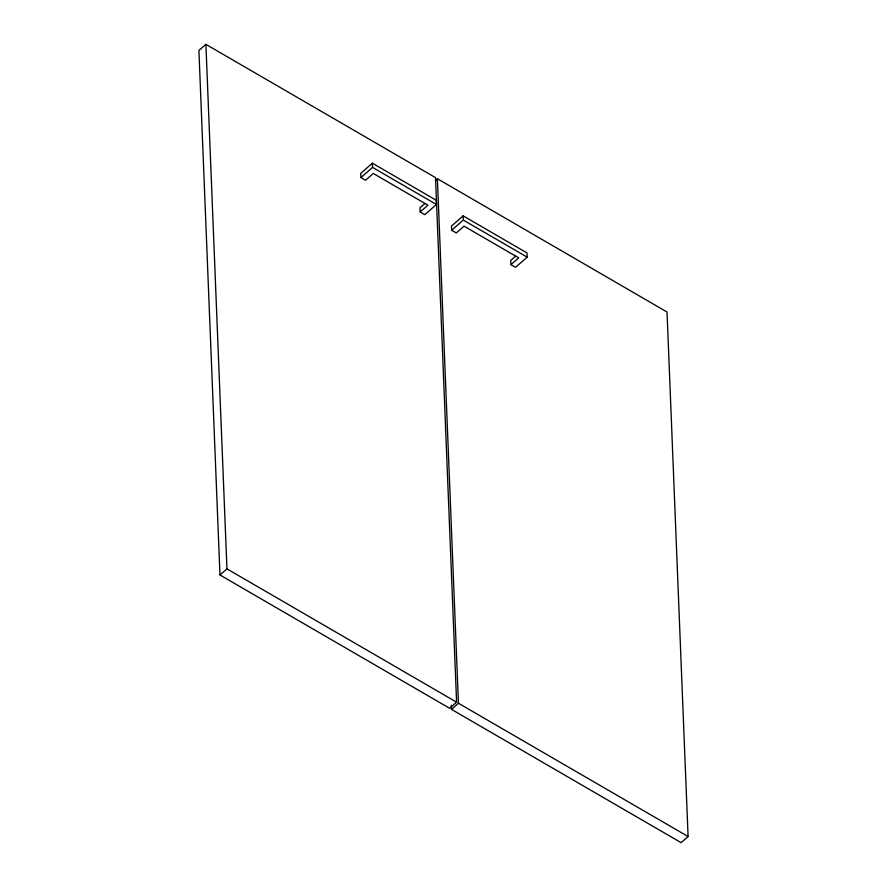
<?xml version="1.0" encoding="UTF-8"?>
<svg xmlns="http://www.w3.org/2000/svg" width="887" height="887" viewBox="0 0 887 887"><rect width="100%" height="100%" fill="white"/><g stroke="black" fill="none" stroke-linecap="round" stroke-linejoin="round"><path stroke-width="1.33" d="M205.895 44.35L198.91 50.459L219.976 574.987L449.62 708.281L456.594 702.171L435.528 177.644L205.895 44.35L226.961 568.877L219.976 574.987M372.385 163.186L360.743 173.364L360.92 177.577L365.544 180.261L373.305 173.475L427.933 205.185L420.183 211.971L424.806 214.665L436.448 204.487L436.271 200.274L372.385 163.186L372.551 167.399L360.92 177.577M435.384 180.46L437.38 178.719L667.024 312.013L688.09 836.541L681.105 842.65L451.472 709.356L451.306 705.209M424.862 203.522L420.006 207.758L420.183 211.971M463.125 215.851L451.494 226.03L451.66 230.243L456.295 232.937L464.045 226.152L518.684 257.862L510.923 264.648L515.558 267.331L527.188 257.152L527.022 252.939L463.125 215.851L463.302 220.076L451.66 230.243M515.602 256.188L510.757 260.434L510.923 264.648M451.472 709.356L458.446 703.247L437.38 178.719M372.551 167.399L436.448 204.487M463.302 220.076L527.188 257.152M226.961 568.877L456.594 702.171M458.446 703.247L688.09 836.541"/></g></svg>
